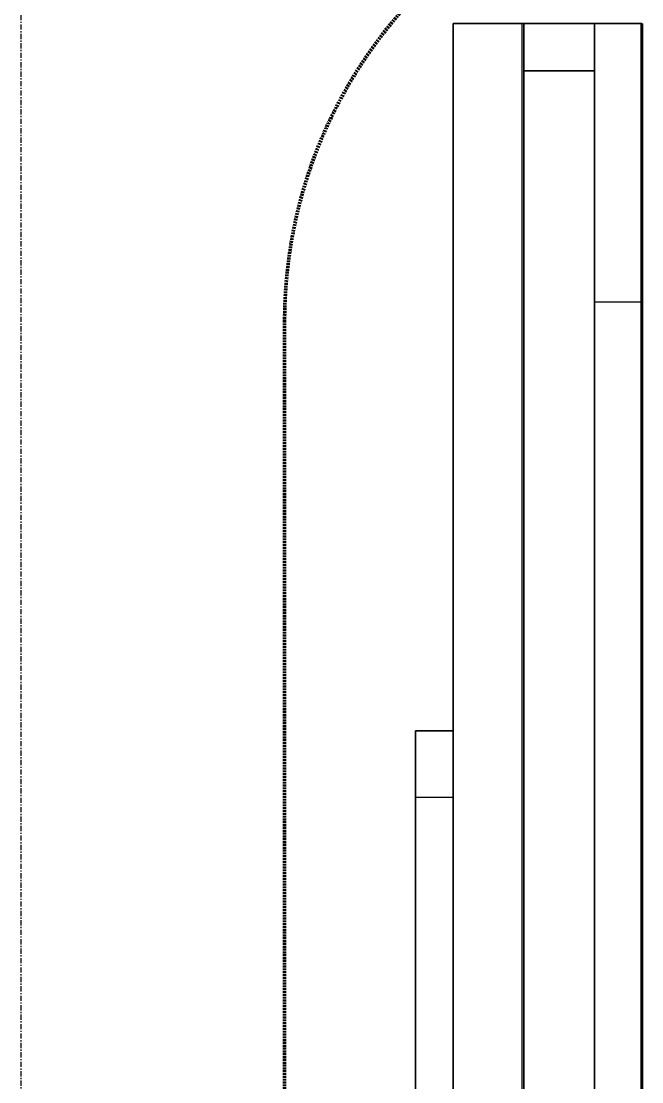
# Model space of a CAD drawing. Header units: millimetres. Extents: x -153298 to 620751, y -313239 to 250031.
# Drawn here: x 79547 to 80205, y -215072 to -213948 of the extents above; entities that cross this region are included whole.
import ezdxf

# ---------------------------------------------------------------- set-up
doc = ezdxf.new("R2010")
doc.units = ezdxf.units.MM
doc.linetypes.add('DPA_Grid _ Level 100', pattern=[10, 5.5, -1.6, 1.3, -1.6])
doc.linetypes.add('DPA_Hidden 50', pattern=[3, 2, -1])
for name, color, linetype, lineweight in [('A-ANNO-DIMS', 7, 'Continuous', 9), ('A-DETL-GENF', 7, 'Continuous', 35), ('A-GENM', 7, 'Continuous', 9), ('A-GLAZ-CURT', 7, 'Continuous', 9), ('S-GRID', 7, 'Continuous', 0), ('WALL-E', 7, 'Continuous', 35)]:
    doc.layers.add(name, color=color, linetype=linetype, lineweight=lineweight)
doc.styles.add('Arial_2', font='arial.ttf', dxfattribs={"height": 3})
doc.dimstyles.new('DPA-DIM-3_0_C-T', dxfattribs={"dimscale": 304.8, "dimtxt": 306.07782, "dimasz": 0.492126, "dimexe": 0.656168, "dimexo": 0.0625, "dimgap": 0.164042, "dimtad": 0, "dimjust": 2, "dimdec": 0, "dimzin": 0, "dimdsep": 46, "dimtxsty": 'Arial_2', "dimblk1": 'DOTBLANK', "dimblk2": 'OBLIQUE', "dimsah": 1, "dimcen": 0.09, "dimdle": 0.656168, "dimclrd": 7, "dimclre": 7, "dimclrt": 7, "dimadec": 8, "dimazin": 0, "dimtfac": 1, "dimtdec": 4, "dimtix": 1, "dimtmove": 2, "dimatfit": 3, "dimfxl": 1.312336, "dimfxlon": 1, "dimtvp": 1, "dimtolj": 1, "dimtzin": 0, "dimarcsym": 2})

# ---------------------------------------------------------------- blocks, each defined once
blk = doc.blocks.new('DPA_CP_Entrance Louver Grill Vertical Z - Louver Grill Vertical Z-18397728-2150-01 ENTRANCE 1 ELEVATION 4')
at = {"layer": 'A-GLAZ-CURT', "color": 7}
for p, q in [((12725, 113945.1), (12652, 113945.1)), ((12652, 113945.1), (12727, 113945.1)), ((12652, 108496.3), (12652, 113945.1)), ((12652, 108496.3), (12652, 113945.1)), ((12727, 113945.1), (12652, 113945.1)), ((12652, 113945.1), (12725, 113945.1)), ((12652, 113945.1), (12652, 108496.3)), ((12652, 113945.1), (12652, 108496.3)), ((12727, 113945.1), (12725, 113945.1)), ((12725, 113945.1), (12727, 113945.1)), ((12725, 113945.1), (12725, 108496.3)), ((12725, 113945.1), (12725, 108496.3)), ((12727, 108496.3), (12727, 113945.1)), ((12727, 113945.1), (12727, 108496.3)), ((12727, 108496.3), (12727, 113945.1)), ((12727, 113945.1), (12727, 108496.3)), ((12727, 113895.1), (12727, 113945.1)), ((12727, 113945.1), (12802, 113945.1)), ((12802, 113945.1), (12727, 113945.1)), ((12727, 113945.1), (12727, 113895.1)), ((12802, 113945.1), (12852, 113945.1)), ((12852, 113945.1), (12802, 113945.1)), ((12802, 113945.1), (12852, 113945.1)), ((12852, 113945.1), (12802, 113945.1)), ((12802, 107675), (12802, 113945.1)), ((12802, 113945.1), (12802, 107675)), ((12802, 107675), (12802, 113945.1)), ((12802, 113945.1), (12802, 107675)), ((12802, 113945.1), (12802, 113895.1)), ((12802, 113895.1), (12802, 113945.1)), ((12852, 113945.1), (12852, 107675)), ((12852, 113945.1), (12852, 107675)), ((12852, 113945.1), (12852, 107675)), ((12852, 113945.1), (12852, 107675)), ((12802, 113895.1), (12727, 113895.1)), ((12727, 113895.1), (12802, 113895.1))]:
    blk.add_line(p, q, dxfattribs=at)
blk = doc.blocks.new('DPA_CP_Entrance Louver Grill Vertical Z - Louver Grill Vertical Z-V142-2150-01 ENTRANCE 1 ELEVATION 4')
at = {"layer": 'A-GLAZ-CURT', "color": 7}
for p, q in [((12725, 113945.1), (12652, 113945.1)), ((12652, 113945.1), (12727, 113945.1)), ((12652, 108496.3), (12652, 113945.1)), ((12652, 108496.3), (12652, 113945.1)), ((12727, 113945.1), (12652, 113945.1)), ((12652, 113945.1), (12725, 113945.1)), ((12652, 113945.1), (12652, 108496.3)), ((12652, 113945.1), (12652, 108496.3)), ((12727, 113945.1), (12725, 113945.1)), ((12725, 113945.1), (12727, 113945.1)), ((12727, 108496.3), (12727, 113945.1)), ((12727, 113945.1), (12727, 108496.3)), ((12727, 108496.3), (12727, 113945.1)), ((12727, 113945.1), (12727, 108496.3)), ((12727, 113895.1), (12727, 113945.1)), ((12727, 113945.1), (12802, 113945.1)), ((12802, 113945.1), (12727, 113945.1)), ((12727, 113945.1), (12727, 113895.1)), ((12802, 113945.1), (12852, 113945.1)), ((12852, 113945.1), (12802, 113945.1)), ((12802, 113945.1), (12852, 113945.1)), ((12852, 113945.1), (12802, 113945.1)), ((12802, 107675), (12802, 113945.1)), ((12802, 113945.1), (12802, 107675)), ((12802, 107675), (12802, 113945.1)), ((12802, 113945.1), (12802, 107675)), ((12802, 113945.1), (12802, 113895.1)), ((12802, 113895.1), (12802, 113945.1)), ((12852, 113945.1), (12852, 107675)), ((12852, 113945.1), (12852, 107675)), ((12852, 113945.1), (12852, 107675)), ((12852, 113945.1), (12852, 107675)), ((12802, 113895.1), (12727, 113895.1)), ((12727, 113895.1), (12802, 113895.1))]:
    blk.add_line(p, q, dxfattribs=at)
blk = doc.blocks.new('DPA_CP_Entrance Louver Grill Vertical Z - Louver Grill Vertical Z-18397856-2150-01 ENTRANCE 1 ELEVATION 4')
at = {"layer": 'A-GLAZ-CURT', "color": 7}
for p, q in [((12852, 107675), (12852, 113945.1)), ((12852, 113945.1), (12852, 107675)), ((12852, 113945.1), (12852, 107675)), ((12852, 113945.1), (12852, 107675)), ((12852, 113895.1), (12852, 113945.1)), ((12852, 113945.1), (12852, 113895.1))]:
    blk.add_line(p, q, dxfattribs=at)
blk = doc.blocks.new('DPA_CP_Entrance Louver Grill Vertical Z - Louver Grill Vertical Z-V194-2150-01 ENTRANCE 1 ELEVATION 4')
at = {"layer": 'A-GLAZ-CURT', "color": 7}
for p, q in [((12725, 113945.1), (12652, 113945.1)), ((12652, 113945.1), (12727, 113945.1)), ((12652, 108496.3), (12652, 113945.1)), ((12652, 108496.3), (12652, 113945.1)), ((12727, 113945.1), (12652, 113945.1)), ((12652, 113945.1), (12725, 113945.1)), ((12652, 113945.1), (12652, 108496.3)), ((12652, 113945.1), (12652, 108496.3)), ((12727, 113945.1), (12725, 113945.1)), ((12725, 113945.1), (12727, 113945.1)), ((12727, 108496.3), (12727, 113945.1)), ((12727, 113945.1), (12727, 108496.3)), ((12727, 108496.3), (12727, 113945.1)), ((12727, 113945.1), (12727, 108496.3)), ((12727, 113895.1), (12727, 113945.1)), ((12727, 113945.1), (12802, 113945.1)), ((12802, 113945.1), (12727, 113945.1)), ((12727, 113945.1), (12727, 113895.1)), ((12802, 113945.1), (12852, 113945.1)), ((12852, 113945.1), (12802, 113945.1)), ((12802, 113945.1), (12852, 113945.1)), ((12852, 113945.1), (12802, 113945.1)), ((12802, 107675), (12802, 113945.1)), ((12802, 113945.1), (12802, 107675)), ((12802, 107675), (12802, 113945.1)), ((12802, 113945.1), (12802, 107675)), ((12802, 113945.1), (12802, 113895.1)), ((12802, 113895.1), (12802, 113945.1)), ((12852, 113945.1), (12852, 107675)), ((12852, 113945.1), (12852, 107675)), ((12852, 113945.1), (12852, 107675)), ((12852, 113945.1), (12852, 107675)), ((12802, 113895.1), (12727, 113895.1)), ((12727, 113895.1), (12802, 113895.1))]:
    blk.add_line(p, q, dxfattribs=at)
blk = doc.blocks.new('GM_Louver Grill Vertical Z - Z Profile-18364008-2150-01 ENTRANCE 1 ELEVATION 4')
at = {"layer": 'A-GENM', "color": 7}
for p, q in [((12725, 113945.1), (12652, 113945.1)), ((12652, 113945.1), (12654, 113945.1)), ((12652, 113945.1), (12652, 108496.3)), ((12652, 113945.1), (12652, 108496.3)), ((12652, 108496.3), (12652, 113945.1)), ((12654, 113945.1), (12727, 113945.1)), ((12727, 113945.1), (12725, 113945.1)), ((12727, 108496.3), (12727, 113945.1)), ((12727, 113945.1), (12727, 108496.3))]:
    blk.add_line(p, q, dxfattribs=at)
blk = doc.blocks.new('CP_Facade_FeaturePanel - FeaturePanel-V197-2150-01 ENTRANCE 1 ELEVATION 4')
at = {"layer": 'A-GLAZ-CURT', "color": 7}
for p, q in [((12802, 112800), (12802, 113650)), ((12802, 113650), (12802, 112800)), ((12802, 113650), (12852, 113650)), ((12802, 113650), (12852, 113650)), ((12852, 112800), (12852, 113650)), ((12852, 113650), (12852, 112800)), ((12802, 113565), (12802, 113590)), ((12802, 113590), (12802, 113547.1)), ((12802, 113547.1), (12802, 113590)), ((12802, 113590), (12802, 113565)), ((12852, 113437), (12852, 113590)), ((12852, 113590), (12852, 113565)), ((12852, 113565), (12852, 113590)), ((12852, 113590), (12852, 113437)), ((12802, 113457.1), (12802, 113577.4)), ((12802, 113577.4), (12802, 113457.1)), ((12852, 113457.1), (12852, 113577.4)), ((12852, 113577.4), (12852, 113457.1)), ((12802, 113527.6), (12802, 113565)), ((12802, 113565), (12802, 113527.6)), ((12852, 113565), (12852, 113437)), ((12852, 113437), (12852, 113565)), ((12802, 113253.8), (12802, 113555)), ((12802, 113555), (12802, 113483.1)), ((12802, 113483.1), (12802, 113555)), ((12802, 113555), (12802, 113253.8)), ((12802, 113546.6), (12802, 113437)), ((12802, 113437), (12802, 113546.6)), ((12852, 113307.7), (12852, 113555)), ((12852, 113555), (12852, 113253.8)), ((12852, 113253.8), (12852, 113555)), ((12852, 113555), (12852, 113307.7)), ((12802, 113437), (12802, 113527)), ((12802, 113527), (12802, 113437)), ((12802, 113482), (12802, 113307.7)), ((12802, 113307.7), (12802, 113482)), ((12802, 113370.5), (12802, 113457.1)), ((12802, 113457.1), (12802, 113370.5)), ((12852, 113370.5), (12852, 113457.1)), ((12852, 113457.1), (12852, 113370.5)), ((12802, 113370.5), (12802, 113305.7)), ((12802, 113305.7), (12802, 113370.5)), ((12852, 113370.5), (12852, 113305.7)), ((12852, 113305.7), (12852, 113370.5)), ((12802, 113307.7), (12802, 113282.7)), ((12802, 113282.7), (12802, 113307.7)), ((12852, 113253.8), (12852, 113307.7)), ((12852, 113307.7), (12852, 113253.8)), ((12802, 113281.6), (12802, 113253.8)), ((12802, 113253.8), (12802, 113281.6)), ((12802, 112947.7), (12802, 113223.4)), ((12802, 113223.4), (12802, 113214.3)), ((12802, 113214.3), (12802, 113223.4)), ((12802, 113223.4), (12802, 112947.7)), ((12802, 113214.1), (12802, 113222.3)), ((12802, 113222.3), (12802, 113025)), ((12802, 113025), (12802, 113222.3)), ((12802, 113222.3), (12802, 113214.1)), ((12852, 113214.3), (12852, 113223.4)), ((12852, 113223.4), (12852, 112947.7)), ((12852, 112947.7), (12852, 113223.4)), ((12852, 113223.4), (12852, 113214.3)), ((12852, 113025), (12852, 113222.3)), ((12852, 113222.3), (12852, 113214.1)), ((12852, 113214.1), (12852, 113222.3)), ((12852, 113222.3), (12852, 113025)), ((12802, 113214.2), (12802, 113209.5)), ((12802, 113209.5), (12802, 113214.2)), ((12802, 113209.3), (12802, 113213.7)), ((12802, 113213.7), (12802, 113209.3)), ((12852, 113209.5), (12852, 113214.2)), ((12852, 113214.2), (12852, 113209.5)), ((12852, 113213.7), (12852, 113209.3)), ((12852, 113209.3), (12852, 113213.7)), ((12802, 113166.3), (12802, 113190)), ((12802, 113190), (12802, 113166.3)), ((12852, 113166.3), (12852, 113190)), ((12852, 113190), (12852, 113166.3)), ((12802, 113025), (12802, 113165.5)), ((12802, 113165.5), (12802, 113025)), ((12852, 113025), (12852, 113165.5)), ((12852, 113165.5), (12852, 113025)), ((12802, 112860), (12802, 113025)), ((12802, 113025), (12802, 112860)), ((12802, 113025), (12802, 112947.7)), ((12802, 113025), (12802, 112930.8)), ((12802, 112930.8), (12802, 113025)), ((12802, 112860), (12802, 113025)), ((12802, 113025), (12802, 112860)), ((12802, 112947.7), (12802, 113025)), ((12852, 112860), (12852, 113025)), ((12852, 113025), (12852, 112860)), ((12852, 112947.7), (12852, 113025)), ((12852, 113025), (12852, 112930.8)), ((12852, 112930.8), (12852, 113025)), ((12852, 112860), (12852, 113025)), ((12852, 113025), (12852, 112860)), ((12852, 113025), (12852, 112947.7)), ((12802, 112929.9), (12802, 112889.4)), ((12802, 112889.4), (12802, 112929.9)), ((12852, 112929.9), (12852, 112889.4)), ((12852, 112889.4), (12852, 112929.9)), ((12852, 112800), (12802, 112800)), ((12802, 112800), (12852, 112800))]:
    blk.add_line(p, q, dxfattribs=at)
blk = doc.blocks.new('MRTA LOGO_1500H - MRTA LOGO_1500H-12933488-2150-01 ENTRANCE 1 ELEVATION 4')
at = {"layer": 'A-GENM', "color": 7}
for p, q in [((12612, 112696.3), (12612, 113195.1)), ((12612, 113195.1), (12612, 112696.3)), ((12612, 113195.1), (12612, 112920.5)), ((12612, 112877.2), (12612, 113195.1)), ((12652, 113195.1), (12612, 113195.1)), ((12652, 113195.1), (12612, 113195.1)), ((12612, 113195.1), (12652, 113195.1)), ((12652, 113195.1), (12612, 113195.1)), ((12612, 113195.1), (12612, 113066.7)), ((12612, 113167.8), (12612, 113195.1)), ((12612, 113195.1), (12612, 113126.2)), ((12612, 113169.5), (12612, 113195.1)), ((12612, 113195.1), (12652, 113195.1)), ((12652, 113195.1), (12612, 113195.1)), ((12612, 113195.1), (12652, 113195.1)), ((12652, 113195.1), (12612, 113195.1)), ((12652, 112696.3), (12652, 113195.1)), ((12652, 113195.1), (12652, 112696.3)), ((12652, 113195.1), (12652, 112877.2)), ((12652, 112920.5), (12652, 113195.1)), ((12652, 113195.1), (12652, 113167.8)), ((12652, 113066.7), (12652, 113195.1)), ((12652, 113195.1), (12652, 113169.5)), ((12652, 113126.2), (12652, 113195.1)), ((12612, 113126.2), (12612, 113169.5)), ((12612, 113066.7), (12612, 113167.8)), ((12652, 113169.5), (12652, 113126.2)), ((12652, 113167.8), (12652, 113066.7)), ((12612, 112695.1), (12612, 113124.4)), ((12612, 113124.4), (12612, 113023.4)), ((12652, 113124.4), (12612, 113124.4)), ((12652, 113023.4), (12652, 113124.4)), ((12652, 113124.4), (12652, 112696.3)), ((12612, 112696.3), (12612, 113068.5)), ((12612, 113068.5), (12612, 113025.2)), ((12652, 113025.2), (12652, 113068.5)), ((12652, 113068.5), (12652, 112696.3)), ((12612, 113025.2), (12612, 112696.3)), ((12612, 113023.4), (12612, 112696.3)), ((12652, 112696.3), (12652, 113025.2)), ((12652, 112696.3), (12652, 113023.4)), ((12612, 112920.5), (12612, 112877.2)), ((12652, 112877.2), (12652, 112920.5)), ((12612, 112833.9), (12612, 112877.2)), ((12612, 112877.2), (12612, 112696.3)), ((12652, 112696.3), (12652, 112877.2)), ((12652, 112877.2), (12652, 112833.9)), ((12612, 112696.3), (12612, 112833.9)), ((12652, 112833.9), (12652, 112696.3))]:
    blk.add_line(p, q, dxfattribs=at)
blk = doc.blocks.new('DPA_AN_Callout - DPA_AN_Callout-15529985-2150-01 ENTRANCE 1 ELEVATION 4')
at = {"layer": 'A-DETL-GENF', "color": 7, "linetype": 'DPA_Hidden 50', "lineweight": 50}
blk.add_line((12473.3, 109260.1), (12473.3, 113628.6), dxfattribs=at)
blk.add_arc((12973.3, 113628.6), 500, 90, 180, dxfattribs=at)
blk = doc.blocks.new('*D4604')
at = {"layer": 'DEFPOINTS', "color": 7, "transparency": 16777216}
for p in [(79546.6, -208295.9), (79546.6, -217190), (79546.6, -217190)]:
    blk.add_point(p, dxfattribs=at)
blk = doc.blocks.new('_DotBlank')
at = {"color": 7, "linetype": 'ByBlock', "lineweight": -2}
blk.add_line((-0.5, 0), (-1, 0), dxfattribs=at)
blk.add_circle((0, 0), 0.5, dxfattribs=at)
blk = doc.blocks.new('_None')
blk = doc.blocks.new('_Oblique')
at = {"color": 7, "linetype": 'ByBlock', "lineweight": -2}
blk.add_line((-0.5, -0.5), (0.5, 0.5), dxfattribs=at)
blk = doc.blocks.new('*D4632')
at = {"layer": 'DEFPOINTS', "color": 7, "transparency": 16777216}
for p in [(79546.6, -208295.9), (79546.6, -217190), (79546.6, -217190)]:
    blk.add_point(p, dxfattribs=at)

msp = doc.modelspace()

# ---------------------------------------------------------------- linework, layer by layer
at = {"layer": 'S-GRID', "color": 7, "linetype": 'DPA_Grid _ Level 100'}
msp.add_line((79546.6466, -229056.5534), (79546.6466, -208295.861), dxfattribs=at)
at = {"layer": 'WALL-E', "color": 7}
for p, q in [((80204.6466, -214745.1981), (80204.6466, -213950.0775)), ((80204.6466, -213950.0775), (80204.6466, -218345.1981)), ((80204.6466, -220220.1981), (80204.6466, -213950.0775)), ((80204.6466, -214750.0775), (80204.6466, -213950.0775)), ((80204.6466, -214745.1981), (80204.6466, -214750.0775))]:
    msp.add_line(p, q, dxfattribs=at)

# ---------------------------------------------------------------- block references
at = {"layer": 'A-DETL-GENF', "color": 7}
msp.add_blockref('DPA_AN_Callout - DPA_AN_Callout-15529985-2150-01 ENTRANCE 1 ELEVATION 4', (67352.626, -327895.1981), dxfattribs=at)
at = {"layer": 'A-GENM', "color": 7}
for name in ['GM_Louver Grill Vertical Z - Z Profile-18364008-2150-01 ENTRANCE 1 ELEVATION 4', 'GM_Louver Grill Vertical Z - Z Profile-18364008-2150-01 ENTRANCE 1 ELEVATION 4', 'GM_Louver Grill Vertical Z - Z Profile-18364008-2150-01 ENTRANCE 1 ELEVATION 4', 'GM_Louver Grill Vertical Z - Z Profile-18364008-2150-01 ENTRANCE 1 ELEVATION 4', 'GM_Louver Grill Vertical Z - Z Profile-18364008-2150-01 ENTRANCE 1 ELEVATION 4', 'GM_Louver Grill Vertical Z - Z Profile-18364008-2150-01 ENTRANCE 1 ELEVATION 4', 'GM_Louver Grill Vertical Z - Z Profile-18364008-2150-01 ENTRANCE 1 ELEVATION 4', 'GM_Louver Grill Vertical Z - Z Profile-18364008-2150-01 ENTRANCE 1 ELEVATION 4', 'GM_Louver Grill Vertical Z - Z Profile-18364008-2150-01 ENTRANCE 1 ELEVATION 4', 'GM_Louver Grill Vertical Z - Z Profile-18364008-2150-01 ENTRANCE 1 ELEVATION 4', 'GM_Louver Grill Vertical Z - Z Profile-18364008-2150-01 ENTRANCE 1 ELEVATION 4', 'GM_Louver Grill Vertical Z - Z Profile-18364008-2150-01 ENTRANCE 1 ELEVATION 4', 'GM_Louver Grill Vertical Z - Z Profile-18364008-2150-01 ENTRANCE 1 ELEVATION 4', 'GM_Louver Grill Vertical Z - Z Profile-18364008-2150-01 ENTRANCE 1 ELEVATION 4', 'GM_Louver Grill Vertical Z - Z Profile-18364008-2150-01 ENTRANCE 1 ELEVATION 4', 'GM_Louver Grill Vertical Z - Z Profile-18364008-2150-01 ENTRANCE 1 ELEVATION 4', 'GM_Louver Grill Vertical Z - Z Profile-18364008-2150-01 ENTRANCE 1 ELEVATION 4', 'GM_Louver Grill Vertical Z - Z Profile-18364008-2150-01 ENTRANCE 1 ELEVATION 4', 'GM_Louver Grill Vertical Z - Z Profile-18364008-2150-01 ENTRANCE 1 ELEVATION 4', 'GM_Louver Grill Vertical Z - Z Profile-18364008-2150-01 ENTRANCE 1 ELEVATION 4', 'GM_Louver Grill Vertical Z - Z Profile-18364008-2150-01 ENTRANCE 1 ELEVATION 4', 'GM_Louver Grill Vertical Z - Z Profile-18364008-2150-01 ENTRANCE 1 ELEVATION 4', 'GM_Louver Grill Vertical Z - Z Profile-18364008-2150-01 ENTRANCE 1 ELEVATION 4', 'GM_Louver Grill Vertical Z - Z Profile-18364008-2150-01 ENTRANCE 1 ELEVATION 4', 'GM_Louver Grill Vertical Z - Z Profile-18364008-2150-01 ENTRANCE 1 ELEVATION 4', 'GM_Louver Grill Vertical Z - Z Profile-18364008-2150-01 ENTRANCE 1 ELEVATION 4', 'GM_Louver Grill Vertical Z - Z Profile-18364008-2150-01 ENTRANCE 1 ELEVATION 4', 'GM_Louver Grill Vertical Z - Z Profile-18364008-2150-01 ENTRANCE 1 ELEVATION 4', 'GM_Louver Grill Vertical Z - Z Profile-18364008-2150-01 ENTRANCE 1 ELEVATION 4', 'GM_Louver Grill Vertical Z - Z Profile-18364008-2150-01 ENTRANCE 1 ELEVATION 4', 'GM_Louver Grill Vertical Z - Z Profile-18364008-2150-01 ENTRANCE 1 ELEVATION 4', 'GM_Louver Grill Vertical Z - Z Profile-18364008-2150-01 ENTRANCE 1 ELEVATION 4', 'GM_Louver Grill Vertical Z - Z Profile-18364008-2150-01 ENTRANCE 1 ELEVATION 4', 'GM_Louver Grill Vertical Z - Z Profile-18364008-2150-01 ENTRANCE 1 ELEVATION 4', 'GM_Louver Grill Vertical Z - Z Profile-18364008-2150-01 ENTRANCE 1 ELEVATION 4', 'GM_Louver Grill Vertical Z - Z Profile-18364008-2150-01 ENTRANCE 1 ELEVATION 4', 'GM_Louver Grill Vertical Z - Z Profile-18364008-2150-01 ENTRANCE 1 ELEVATION 4', 'GM_Louver Grill Vertical Z - Z Profile-18364008-2150-01 ENTRANCE 1 ELEVATION 4', 'GM_Louver Grill Vertical Z - Z Profile-18364008-2150-01 ENTRANCE 1 ELEVATION 4', 'GM_Louver Grill Vertical Z - Z Profile-18364008-2150-01 ENTRANCE 1 ELEVATION 4', 'GM_Louver Grill Vertical Z - Z Profile-18364008-2150-01 ENTRANCE 1 ELEVATION 4', 'GM_Louver Grill Vertical Z - Z Profile-18364008-2150-01 ENTRANCE 1 ELEVATION 4', 'GM_Louver Grill Vertical Z - Z Profile-18364008-2150-01 ENTRANCE 1 ELEVATION 4', 'GM_Louver Grill Vertical Z - Z Profile-18364008-2150-01 ENTRANCE 1 ELEVATION 4', 'GM_Louver Grill Vertical Z - Z Profile-18364008-2150-01 ENTRANCE 1 ELEVATION 4', 'GM_Louver Grill Vertical Z - Z Profile-18364008-2150-01 ENTRANCE 1 ELEVATION 4', 'GM_Louver Grill Vertical Z - Z Profile-18364008-2150-01 ENTRANCE 1 ELEVATION 4', 'GM_Louver Grill Vertical Z - Z Profile-18364008-2150-01 ENTRANCE 1 ELEVATION 4', 'GM_Louver Grill Vertical Z - Z Profile-18364008-2150-01 ENTRANCE 1 ELEVATION 4', 'GM_Louver Grill Vertical Z - Z Profile-18364008-2150-01 ENTRANCE 1 ELEVATION 4', 'GM_Louver Grill Vertical Z - Z Profile-18364008-2150-01 ENTRANCE 1 ELEVATION 4', 'GM_Louver Grill Vertical Z - Z Profile-18364008-2150-01 ENTRANCE 1 ELEVATION 4', 'GM_Louver Grill Vertical Z - Z Profile-18364008-2150-01 ENTRANCE 1 ELEVATION 4', 'GM_Louver Grill Vertical Z - Z Profile-18364008-2150-01 ENTRANCE 1 ELEVATION 4', 'GM_Louver Grill Vertical Z - Z Profile-18364008-2150-01 ENTRANCE 1 ELEVATION 4', 'GM_Louver Grill Vertical Z - Z Profile-18364008-2150-01 ENTRANCE 1 ELEVATION 4', 'GM_Louver Grill Vertical Z - Z Profile-18364008-2150-01 ENTRANCE 1 ELEVATION 4', 'GM_Louver Grill Vertical Z - Z Profile-18364008-2150-01 ENTRANCE 1 ELEVATION 4', 'GM_Louver Grill Vertical Z - Z Profile-18364008-2150-01 ENTRANCE 1 ELEVATION 4', 'GM_Louver Grill Vertical Z - Z Profile-18364008-2150-01 ENTRANCE 1 ELEVATION 4', 'GM_Louver Grill Vertical Z - Z Profile-18364008-2150-01 ENTRANCE 1 ELEVATION 4', 'GM_Louver Grill Vertical Z - Z Profile-18364008-2150-01 ENTRANCE 1 ELEVATION 4', 'GM_Louver Grill Vertical Z - Z Profile-18364008-2150-01 ENTRANCE 1 ELEVATION 4', 'GM_Louver Grill Vertical Z - Z Profile-18364008-2150-01 ENTRANCE 1 ELEVATION 4', 'GM_Louver Grill Vertical Z - Z Profile-18364008-2150-01 ENTRANCE 1 ELEVATION 4', 'GM_Louver Grill Vertical Z - Z Profile-18364008-2150-01 ENTRANCE 1 ELEVATION 4', 'GM_Louver Grill Vertical Z - Z Profile-18364008-2150-01 ENTRANCE 1 ELEVATION 4', 'GM_Louver Grill Vertical Z - Z Profile-18364008-2150-01 ENTRANCE 1 ELEVATION 4', 'GM_Louver Grill Vertical Z - Z Profile-18364008-2150-01 ENTRANCE 1 ELEVATION 4', 'GM_Louver Grill Vertical Z - Z Profile-18364008-2150-01 ENTRANCE 1 ELEVATION 4', 'GM_Louver Grill Vertical Z - Z Profile-18364008-2150-01 ENTRANCE 1 ELEVATION 4', 'GM_Louver Grill Vertical Z - Z Profile-18364008-2150-01 ENTRANCE 1 ELEVATION 4', 'GM_Louver Grill Vertical Z - Z Profile-18364008-2150-01 ENTRANCE 1 ELEVATION 4', 'GM_Louver Grill Vertical Z - Z Profile-18364008-2150-01 ENTRANCE 1 ELEVATION 4', 'GM_Louver Grill Vertical Z - Z Profile-18364008-2150-01 ENTRANCE 1 ELEVATION 4', 'GM_Louver Grill Vertical Z - Z Profile-18364008-2150-01 ENTRANCE 1 ELEVATION 4', 'GM_Louver Grill Vertical Z - Z Profile-18364008-2150-01 ENTRANCE 1 ELEVATION 4', 'GM_Louver Grill Vertical Z - Z Profile-18364008-2150-01 ENTRANCE 1 ELEVATION 4', 'GM_Louver Grill Vertical Z - Z Profile-18364008-2150-01 ENTRANCE 1 ELEVATION 4', 'GM_Louver Grill Vertical Z - Z Profile-18364008-2150-01 ENTRANCE 1 ELEVATION 4', 'GM_Louver Grill Vertical Z - Z Profile-18364008-2150-01 ENTRANCE 1 ELEVATION 4', 'GM_Louver Grill Vertical Z - Z Profile-18364008-2150-01 ENTRANCE 1 ELEVATION 4', 'GM_Louver Grill Vertical Z - Z Profile-18364008-2150-01 ENTRANCE 1 ELEVATION 4', 'GM_Louver Grill Vertical Z - Z Profile-18364008-2150-01 ENTRANCE 1 ELEVATION 4', 'GM_Louver Grill Vertical Z - Z Profile-18364008-2150-01 ENTRANCE 1 ELEVATION 4', 'GM_Louver Grill Vertical Z - Z Profile-18364008-2150-01 ENTRANCE 1 ELEVATION 4', 'GM_Louver Grill Vertical Z - Z Profile-18364008-2150-01 ENTRANCE 1 ELEVATION 4', 'GM_Louver Grill Vertical Z - Z Profile-18364008-2150-01 ENTRANCE 1 ELEVATION 4', 'GM_Louver Grill Vertical Z - Z Profile-18364008-2150-01 ENTRANCE 1 ELEVATION 4', 'GM_Louver Grill Vertical Z - Z Profile-18364008-2150-01 ENTRANCE 1 ELEVATION 4', 'GM_Louver Grill Vertical Z - Z Profile-18364008-2150-01 ENTRANCE 1 ELEVATION 4', 'GM_Louver Grill Vertical Z - Z Profile-18364008-2150-01 ENTRANCE 1 ELEVATION 4', 'GM_Louver Grill Vertical Z - Z Profile-18364008-2150-01 ENTRANCE 1 ELEVATION 4', 'GM_Louver Grill Vertical Z - Z Profile-18364008-2150-01 ENTRANCE 1 ELEVATION 4', 'GM_Louver Grill Vertical Z - Z Profile-18364008-2150-01 ENTRANCE 1 ELEVATION 4', 'GM_Louver Grill Vertical Z - Z Profile-18364008-2150-01 ENTRANCE 1 ELEVATION 4', 'GM_Louver Grill Vertical Z - Z Profile-18364008-2150-01 ENTRANCE 1 ELEVATION 4', 'GM_Louver Grill Vertical Z - Z Profile-18364008-2150-01 ENTRANCE 1 ELEVATION 4', 'GM_Louver Grill Vertical Z - Z Profile-18364008-2150-01 ENTRANCE 1 ELEVATION 4', 'GM_Louver Grill Vertical Z - Z Profile-18364008-2150-01 ENTRANCE 1 ELEVATION 4', 'GM_Louver Grill Vertical Z - Z Profile-18364008-2150-01 ENTRANCE 1 ELEVATION 4', 'GM_Louver Grill Vertical Z - Z Profile-18364008-2150-01 ENTRANCE 1 ELEVATION 4', 'GM_Louver Grill Vertical Z - Z Profile-18364008-2150-01 ENTRANCE 1 ELEVATION 4', 'GM_Louver Grill Vertical Z - Z Profile-18364008-2150-01 ENTRANCE 1 ELEVATION 4', 'GM_Louver Grill Vertical Z - Z Profile-18364008-2150-01 ENTRANCE 1 ELEVATION 4', 'GM_Louver Grill Vertical Z - Z Profile-18364008-2150-01 ENTRANCE 1 ELEVATION 4', 'GM_Louver Grill Vertical Z - Z Profile-18364008-2150-01 ENTRANCE 1 ELEVATION 4', 'GM_Louver Grill Vertical Z - Z Profile-18364008-2150-01 ENTRANCE 1 ELEVATION 4', 'GM_Louver Grill Vertical Z - Z Profile-18364008-2150-01 ENTRANCE 1 ELEVATION 4', 'GM_Louver Grill Vertical Z - Z Profile-18364008-2150-01 ENTRANCE 1 ELEVATION 4', 'GM_Louver Grill Vertical Z - Z Profile-18364008-2150-01 ENTRANCE 1 ELEVATION 4', 'GM_Louver Grill Vertical Z - Z Profile-18364008-2150-01 ENTRANCE 1 ELEVATION 4', 'GM_Louver Grill Vertical Z - Z Profile-18364008-2150-01 ENTRANCE 1 ELEVATION 4', 'GM_Louver Grill Vertical Z - Z Profile-18364008-2150-01 ENTRANCE 1 ELEVATION 4', 'GM_Louver Grill Vertical Z - Z Profile-18364008-2150-01 ENTRANCE 1 ELEVATION 4', 'GM_Louver Grill Vertical Z - Z Profile-18364008-2150-01 ENTRANCE 1 ELEVATION 4', 'GM_Louver Grill Vertical Z - Z Profile-18364008-2150-01 ENTRANCE 1 ELEVATION 4', 'GM_Louver Grill Vertical Z - Z Profile-18364008-2150-01 ENTRANCE 1 ELEVATION 4', 'GM_Louver Grill Vertical Z - Z Profile-18364008-2150-01 ENTRANCE 1 ELEVATION 4', 'GM_Louver Grill Vertical Z - Z Profile-18364008-2150-01 ENTRANCE 1 ELEVATION 4', 'GM_Louver Grill Vertical Z - Z Profile-18364008-2150-01 ENTRANCE 1 ELEVATION 4', 'GM_Louver Grill Vertical Z - Z Profile-18364008-2150-01 ENTRANCE 1 ELEVATION 4', 'GM_Louver Grill Vertical Z - Z Profile-18364008-2150-01 ENTRANCE 1 ELEVATION 4', 'GM_Louver Grill Vertical Z - Z Profile-18364008-2150-01 ENTRANCE 1 ELEVATION 4', 'GM_Louver Grill Vertical Z - Z Profile-18364008-2150-01 ENTRANCE 1 ELEVATION 4', 'GM_Louver Grill Vertical Z - Z Profile-18364008-2150-01 ENTRANCE 1 ELEVATION 4', 'GM_Louver Grill Vertical Z - Z Profile-18364008-2150-01 ENTRANCE 1 ELEVATION 4', 'GM_Louver Grill Vertical Z - Z Profile-18364008-2150-01 ENTRANCE 1 ELEVATION 4', 'GM_Louver Grill Vertical Z - Z Profile-18364008-2150-01 ENTRANCE 1 ELEVATION 4', 'GM_Louver Grill Vertical Z - Z Profile-18364008-2150-01 ENTRANCE 1 ELEVATION 4', 'GM_Louver Grill Vertical Z - Z Profile-18364008-2150-01 ENTRANCE 1 ELEVATION 4', 'GM_Louver Grill Vertical Z - Z Profile-18364008-2150-01 ENTRANCE 1 ELEVATION 4', 'GM_Louver Grill Vertical Z - Z Profile-18364008-2150-01 ENTRANCE 1 ELEVATION 4', 'GM_Louver Grill Vertical Z - Z Profile-18364008-2150-01 ENTRANCE 1 ELEVATION 4', 'GM_Louver Grill Vertical Z - Z Profile-18364008-2150-01 ENTRANCE 1 ELEVATION 4', 'GM_Louver Grill Vertical Z - Z Profile-18364008-2150-01 ENTRANCE 1 ELEVATION 4', 'GM_Louver Grill Vertical Z - Z Profile-18364008-2150-01 ENTRANCE 1 ELEVATION 4', 'GM_Louver Grill Vertical Z - Z Profile-18364008-2150-01 ENTRANCE 1 ELEVATION 4', 'GM_Louver Grill Vertical Z - Z Profile-18364008-2150-01 ENTRANCE 1 ELEVATION 4', 'GM_Louver Grill Vertical Z - Z Profile-18364008-2150-01 ENTRANCE 1 ELEVATION 4', 'GM_Louver Grill Vertical Z - Z Profile-18364008-2150-01 ENTRANCE 1 ELEVATION 4', 'GM_Louver Grill Vertical Z - Z Profile-18364008-2150-01 ENTRANCE 1 ELEVATION 4', 'GM_Louver Grill Vertical Z - Z Profile-18364008-2150-01 ENTRANCE 1 ELEVATION 4', 'GM_Louver Grill Vertical Z - Z Profile-18364008-2150-01 ENTRANCE 1 ELEVATION 4', 'GM_Louver Grill Vertical Z - Z Profile-18364008-2150-01 ENTRANCE 1 ELEVATION 4', 'GM_Louver Grill Vertical Z - Z Profile-18364008-2150-01 ENTRANCE 1 ELEVATION 4', 'GM_Louver Grill Vertical Z - Z Profile-18364008-2150-01 ENTRANCE 1 ELEVATION 4', 'GM_Louver Grill Vertical Z - Z Profile-18364008-2150-01 ENTRANCE 1 ELEVATION 4', 'GM_Louver Grill Vertical Z - Z Profile-18364008-2150-01 ENTRANCE 1 ELEVATION 4', 'GM_Louver Grill Vertical Z - Z Profile-18364008-2150-01 ENTRANCE 1 ELEVATION 4', 'GM_Louver Grill Vertical Z - Z Profile-18364008-2150-01 ENTRANCE 1 ELEVATION 4', 'GM_Louver Grill Vertical Z - Z Profile-18364008-2150-01 ENTRANCE 1 ELEVATION 4', 'GM_Louver Grill Vertical Z - Z Profile-18364008-2150-01 ENTRANCE 1 ELEVATION 4', 'GM_Louver Grill Vertical Z - Z Profile-18364008-2150-01 ENTRANCE 1 ELEVATION 4', 'GM_Louver Grill Vertical Z - Z Profile-18364008-2150-01 ENTRANCE 1 ELEVATION 4', 'GM_Louver Grill Vertical Z - Z Profile-18364008-2150-01 ENTRANCE 1 ELEVATION 4', 'GM_Louver Grill Vertical Z - Z Profile-18364008-2150-01 ENTRANCE 1 ELEVATION 4', 'GM_Louver Grill Vertical Z - Z Profile-18364008-2150-01 ENTRANCE 1 ELEVATION 4', 'GM_Louver Grill Vertical Z - Z Profile-18364008-2150-01 ENTRANCE 1 ELEVATION 4', 'GM_Louver Grill Vertical Z - Z Profile-18364008-2150-01 ENTRANCE 1 ELEVATION 4', 'GM_Louver Grill Vertical Z - Z Profile-18364008-2150-01 ENTRANCE 1 ELEVATION 4', 'GM_Louver Grill Vertical Z - Z Profile-18364008-2150-01 ENTRANCE 1 ELEVATION 4', 'MRTA LOGO_1500H - MRTA LOGO_1500H-12933488-2150-01 ENTRANCE 1 ELEVATION 4']:
    msp.add_blockref(name, (67352.626, -327895.1981), dxfattribs=at)
at = {"layer": 'A-GLAZ-CURT', "color": 7}
for name in ['DPA_CP_Entrance Louver Grill Vertical Z - Louver Grill Vertical Z-18397728-2150-01 ENTRANCE 1 ELEVATION 4', 'DPA_CP_Entrance Louver Grill Vertical Z - Louver Grill Vertical Z-V142-2150-01 ENTRANCE 1 ELEVATION 4', 'DPA_CP_Entrance Louver Grill Vertical Z - Louver Grill Vertical Z-V142-2150-01 ENTRANCE 1 ELEVATION 4', 'DPA_CP_Entrance Louver Grill Vertical Z - Louver Grill Vertical Z-V142-2150-01 ENTRANCE 1 ELEVATION 4', 'DPA_CP_Entrance Louver Grill Vertical Z - Louver Grill Vertical Z-V142-2150-01 ENTRANCE 1 ELEVATION 4', 'DPA_CP_Entrance Louver Grill Vertical Z - Louver Grill Vertical Z-V142-2150-01 ENTRANCE 1 ELEVATION 4', 'DPA_CP_Entrance Louver Grill Vertical Z - Louver Grill Vertical Z-V142-2150-01 ENTRANCE 1 ELEVATION 4', 'DPA_CP_Entrance Louver Grill Vertical Z - Louver Grill Vertical Z-V142-2150-01 ENTRANCE 1 ELEVATION 4', 'DPA_CP_Entrance Louver Grill Vertical Z - Louver Grill Vertical Z-V194-2150-01 ENTRANCE 1 ELEVATION 4', 'DPA_CP_Entrance Louver Grill Vertical Z - Louver Grill Vertical Z-18397856-2150-01 ENTRANCE 1 ELEVATION 4', 'CP_Facade_FeaturePanel - FeaturePanel-V197-2150-01 ENTRANCE 1 ELEVATION 4', 'CP_Facade_FeaturePanel - FeaturePanel-V197-2150-01 ENTRANCE 1 ELEVATION 4', 'CP_Facade_FeaturePanel - FeaturePanel-V197-2150-01 ENTRANCE 1 ELEVATION 4', 'CP_Facade_FeaturePanel - FeaturePanel-V197-2150-01 ENTRANCE 1 ELEVATION 4', 'CP_Facade_FeaturePanel - FeaturePanel-V197-2150-01 ENTRANCE 1 ELEVATION 4', 'CP_Facade_FeaturePanel - FeaturePanel-V197-2150-01 ENTRANCE 1 ELEVATION 4', 'CP_Facade_FeaturePanel - FeaturePanel-V197-2150-01 ENTRANCE 1 ELEVATION 4', 'CP_Facade_FeaturePanel - FeaturePanel-V197-2150-01 ENTRANCE 1 ELEVATION 4', 'CP_Facade_FeaturePanel - FeaturePanel-V197-2150-01 ENTRANCE 1 ELEVATION 4', 'CP_Facade_FeaturePanel - FeaturePanel-V197-2150-01 ENTRANCE 1 ELEVATION 4', 'CP_Facade_FeaturePanel - FeaturePanel-V197-2150-01 ENTRANCE 1 ELEVATION 4', 'CP_Facade_FeaturePanel - FeaturePanel-V197-2150-01 ENTRANCE 1 ELEVATION 4', 'CP_Facade_FeaturePanel - FeaturePanel-V197-2150-01 ENTRANCE 1 ELEVATION 4', 'CP_Facade_FeaturePanel - FeaturePanel-V197-2150-01 ENTRANCE 1 ELEVATION 4', 'CP_Facade_FeaturePanel - FeaturePanel-V197-2150-01 ENTRANCE 1 ELEVATION 4', 'CP_Facade_FeaturePanel - FeaturePanel-V197-2150-01 ENTRANCE 1 ELEVATION 4', 'CP_Facade_FeaturePanel - FeaturePanel-V197-2150-01 ENTRANCE 1 ELEVATION 4', 'CP_Facade_FeaturePanel - FeaturePanel-V197-2150-01 ENTRANCE 1 ELEVATION 4', 'CP_Facade_FeaturePanel - FeaturePanel-V197-2150-01 ENTRANCE 1 ELEVATION 4', 'CP_Facade_FeaturePanel - FeaturePanel-V197-2150-01 ENTRANCE 1 ELEVATION 4']:
    msp.add_blockref(name, (67352.626, -327895.1981), dxfattribs=at)

# ---------------------------------------------------------------- dimensions: what is measured, and where the dimension line sits
at = {"layer": 'A-ANNO-DIMS', "color": 7}
for picture in ['*D4604', '*D4632']:
    dim = msp.add_linear_dim(base=(79546.6466, -208295.861), p1=(79546.6466, -217189.9668), p2=(79546.6466, -217189.9668), text=' ', dimstyle='DPA-DIM-3_0_C-T', override={"dimpost": '<>', "dimblk": 'None', "dimse1": 1, "dimse2": 1, "dimsd1": 1, "dimsd2": 1, "dimclrd": 7, "dimclre": 7, "dimclrt": 7, "dimfxl": 0}, dxfattribs=at)
    dim.commit()
    dim.dimension.update_dxf_attribs({"geometry": picture, "text_midpoint": (79546.6466, -208295.861)})

doc.saveas('drawing.dxf')
